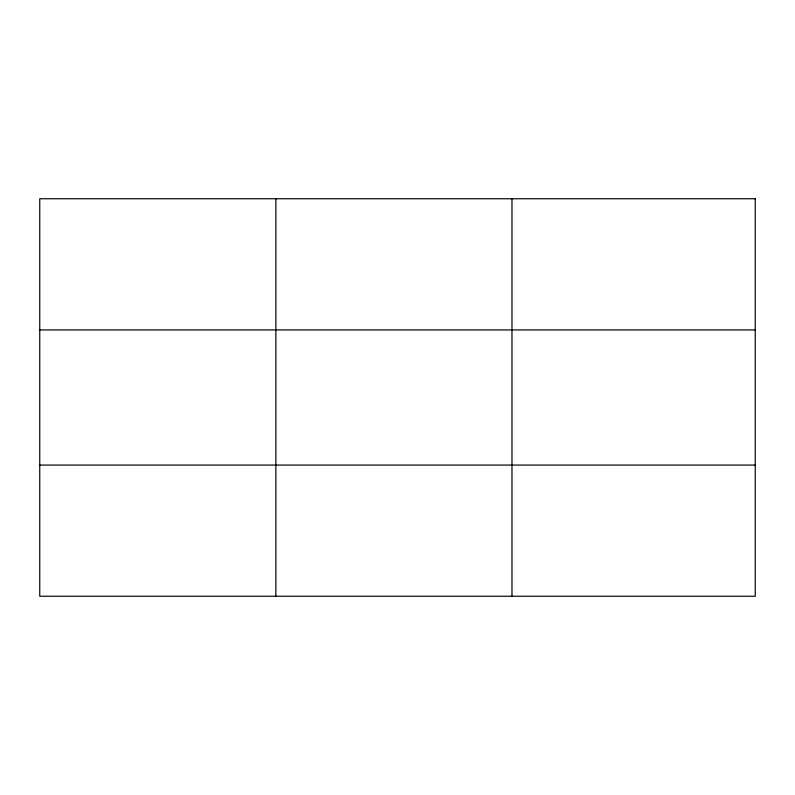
<?xml version="1.0" encoding="UTF-8"?>
<svg xmlns="http://www.w3.org/2000/svg" width="795" height="795" viewBox="0 0 795 795"><rect width="100%" height="100%" fill="white"/><g stroke="black" fill="none" stroke-linecap="round" stroke-linejoin="round"><path stroke-width="1.19" d="M275.865 596.25L275.865 198.75M511.98 596.25L511.98 198.75M39.75 329.925L755.25 329.925M39.75 465.075L755.25 465.075M755.25 198.75L39.75 198.75L39.75 596.25L755.25 596.25L755.25 198.75"/></g></svg>
